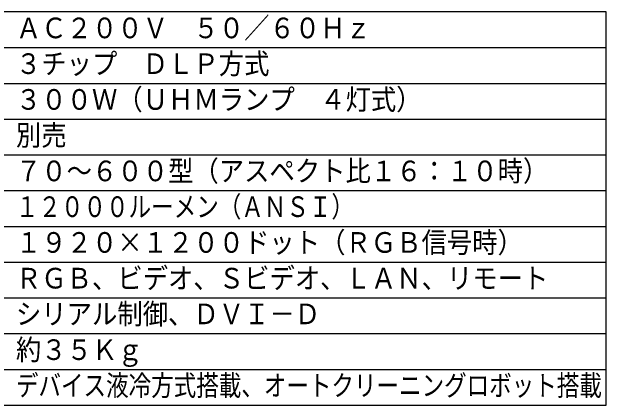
# Model space of a CAD drawing. Units: millimetres, scale not verified. Extents: x -63 to 63, y -57 to 57.
# Drawn here: x -20.6 to 62.5, y -56.5 to -1.5 of the extents above; entities that cross this region are included whole.
import ezdxf
from ezdxf.enums import TextEntityAlignment as Align

# ---------------------------------------------------------------- set-up
doc = ezdxf.new("R2010")
doc.units = ezdxf.units.MM
doc.header["$LTSCALE"] = 0.190236
doc.layers.add('0-2_MOJI1', color=2, linetype='Continuous')
doc.layers.add('0-3_WAKU', color=1, linetype='Continuous')
doc.styles.add('ＭＳ ゴシック', font='')
doc.styles.get('ＭＳ ゴシック').set_extended_font_data('MS Gothic')

msp = doc.modelspace()

# ---------------------------------------------------------------- linework, layer by layer
at = {"layer": '0-3_WAKU', "color": 4}
for p, q in [((62.5001, -1.5), (-62.5001, -1.5)), ((62.5001, -56.5001), (62.5001, -1.5)), ((-62.5001, -56.5001), (62.5001, -56.5001))]:
    msp.add_line(p, q, dxfattribs=at)
at = {"layer": '0-3_WAKU'}
for p, q in [((-62.5001, -6.5), (62.5001, -6.5)), ((-62.5001, -11.5), (62.5001, -11.5)), ((-62.5001, -16.5), (62.5001, -16.5)), ((-62.5001, -21.5), (62.5001, -21.5)), ((-62.5001, -26.5), (62.5001, -26.5)), ((-62.5001, -31.5001), (62.5001, -31.5001)), ((-62.5001, -36.5001), (62.5001, -36.5001)), ((-62.5001, -41.5001), (62.5001, -41.5001)), ((-62.5001, -46.5001), (62.5001, -46.5001)), ((-62.5001, -51.5001), (62.5001, -51.5001))]:
    msp.add_line(p, q, dxfattribs=at)

# ---------------------------------------------------------------- texts
at = {"layer": '0-2_MOJI1', "style": 'ＭＳ ゴシック'}
for s, width, p in [('ＡＣ２００Ｖ\u3000５０／６０Ｈｚ', 0.9, (-20, -6.0551)), ('３チップ\u3000ＤＬＰ方式', 0.9, (-20, -11.0551)), ('３００Ｗ（ＵＨＭランプ\u3000４灯式）\u3000', 0.9, (-20, -16.0551)), ('別売', 0.9, (-20, -21.0552)), ('７０～６００型（アスペクト比１６：１０時）', 0.9, (-20, -26.0552)), ('１２０００ルーメン（ＡＮＳＩ）', 0.8, (-20, -31.0552)), ('１９２０×１２００ドット（ＲＧＢ信号時）', 0.9, (-20, -36.0552)), ('ＲＧＢ、ビデオ、Ｓビデオ、ＬＡＮ、リモート', 0.9, (-20, -41.0552)), ('シリアル制御、ＤＶＩ－Ｄ', 0.9, (-20, -46.0552)), ('約３５Ｋｇ', 0.9, (-20, -51.0552)), ('デバイス液冷方式搭載、オートクリーニングロボット搭載', 0.8, (-20, -56.0552))]:
    msp.add_text(s, height=2.887, dxfattribs=dict(at, width=width)).set_placement(p, align=Align.BOTTOM_LEFT)

doc.saveas('drawing.dxf')
